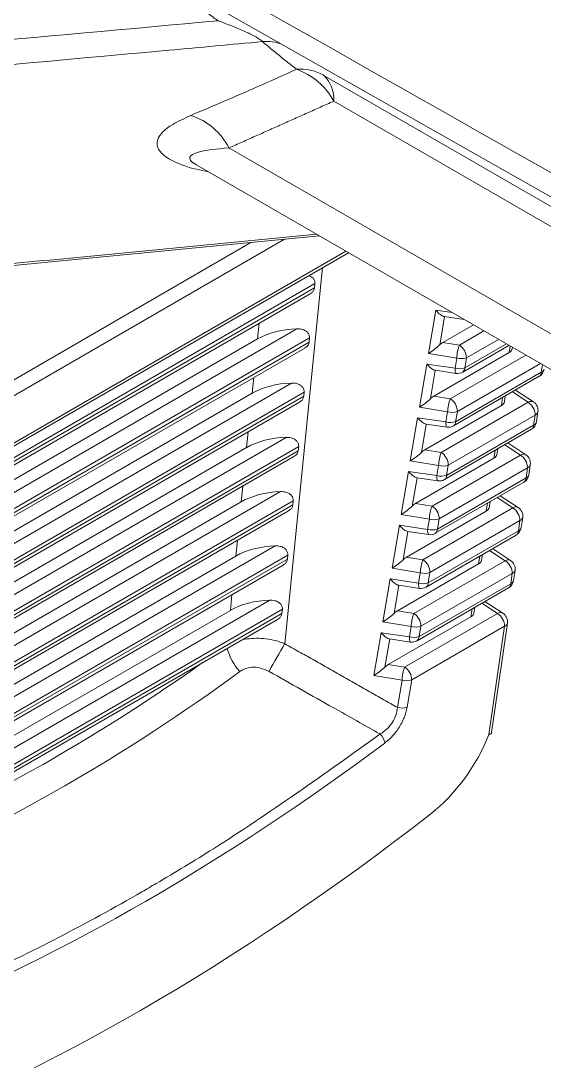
# Model space of a CAD drawing. Extents: x 2 to 136, y 1 to 99.
# Drawn here: x 14.123 to 14.641, y 78.364 to 79.394 of the extents above; entities that cross this region are included whole.
import ezdxf

# ---------------------------------------------------------------- set-up
doc = ezdxf.new("R2010")
doc.units = 0
doc.header["$MEASUREMENT"] = 0
doc.linetypes.add('SLD-Solid', pattern=[0])
doc.layers.add('OBJECT', color=7, linetype='CONTINUOUS')

msp = doc.modelspace()

# ---------------------------------------------------------------- linework, layer by layer
at = {"layer": 'OBJECT', "linetype": 'SLD-Solid', "lineweight": 15}
for p, q in [((14.4224, 79.3402), (17.1935, 77.7405)), ((17.2029, 77.7152), (14.4329, 79.3143)), ((14.3291, 79.268), (17.1991, 77.6112)), ((14.2961, 79.2517), (14.2963, 79.2515)), ((14.2964, 79.2515), (17.2201, 77.5637)), ((14.3842, 79.1776), (14.0232, 78.9691)), ((14.0167, 78.9814), (14.3509, 79.1743)), ((13.9722, 78.89), (14.4474, 79.1643)), ((13.9743, 78.8941), (14.4449, 79.1658)), ((14.4218, 79.1495), (14.3845, 78.7772)), ((13.9526, 78.8633), (14.4139, 79.1295)), ((14.4143, 79.1337), (13.9539, 78.8679)), ((14.4143, 79.1337), (14.4139, 79.1295)), ((13.9497, 78.8582), (14.4096, 79.1237)), ((14.5268, 79.0645), (14.5341, 79.1073)), ((14.5341, 79.1073), (14.5502, 79.105)), ((14.3574, 79.0789), (14.359, 79.0945)), ((14.5426, 79.101), (14.5378, 79.0729)), ((14.5425, 79.1011), (14.5619, 79.0982)), ((13.9543, 78.8337), (14.3964, 79.089)), ((14.5712, 79.0929), (14.5411, 79.0755)), ((14.5574, 79.0729), (14.5816, 79.0869)), ((14.3574, 79.0789), (13.9532, 78.8455)), ((14.4089, 79.0799), (13.9558, 78.8184)), ((13.9562, 78.8147), (14.4085, 79.0758)), ((14.4089, 79.0799), (14.4085, 79.0758)), ((14.5411, 79.0755), (14.5574, 79.0729)), ((14.5627, 79.0502), (14.6039, 79.074)), ((14.5961, 79.0785), (14.5644, 79.0602)), ((13.9565, 78.8115), (14.4042, 79.0699)), ((14.5548, 79.06), (14.5268, 79.0645)), ((14.6067, 79.0654), (14.532, 79.0223)), ((14.5606, 79.0461), (14.6064, 79.0725)), ((14.6067, 79.0654), (14.6076, 79.0719)), ((14.6096, 79.069), (14.6098, 79.0706)), ((14.5178, 79.0114), (14.525, 79.0541)), ((14.525, 79.0541), (14.5531, 79.05)), ((14.5483, 79.0197), (14.6231, 79.0629)), ((14.5531, 79.05), (14.5548, 79.06)), ((14.6376, 79.0546), (14.5553, 79.0071)), ((14.5644, 79.0602), (14.5627, 79.0502)), ((14.6385, 79.046), (14.6396, 79.0534)), ((14.5335, 79.0478), (14.5288, 79.0198)), ((14.5335, 79.0479), (14.5542, 79.0448)), ((14.5536, 78.997), (14.6385, 79.046)), ((13.9535, 78.7826), (14.391, 79.0352)), ((14.352, 79.0251), (14.3536, 79.0407)), ((14.5516, 78.9929), (14.6364, 79.0419)), ((14.352, 79.0251), (13.9573, 78.7973)), ((14.4035, 79.0262), (13.9591, 78.7696)), ((14.4035, 79.0262), (14.4031, 79.0221)), ((14.532, 79.0223), (14.5483, 79.0197)), ((14.602, 79.0167), (14.6028, 79.0225)), ((14.6254, 79.0163), (14.6098, 79.0265)), ((14.6308, 79.0165), (14.6128, 79.0282)), ((13.9604, 78.7665), (14.4031, 79.0221)), ((13.9612, 78.7636), (14.3988, 79.0162)), ((14.5991, 79.0131), (14.523, 78.9692)), ((14.5393, 78.9666), (14.6254, 79.0163)), ((14.5991, 79.0131), (14.6002, 79.021)), ((14.5457, 79.0069), (14.5178, 79.0114)), ((14.544, 78.9968), (14.5457, 79.0069)), ((14.6324, 79.0036), (14.5463, 78.9539)), ((14.5553, 79.0071), (14.5536, 78.997)), ((14.6309, 78.9937), (14.6324, 79.0036)), ((14.6338, 78.9968), (14.6352, 79.0067)), ((14.5087, 78.9582), (14.516, 79.0009)), ((14.516, 79.0009), (14.544, 78.9968)), ((14.5245, 78.9946), (14.5197, 78.9666)), ((14.5244, 78.9947), (14.5451, 78.9916)), ((14.5446, 78.9438), (14.6309, 78.9937)), ((13.9586, 78.735), (14.3856, 78.9815)), ((14.3466, 78.9714), (14.3482, 78.987)), ((14.5425, 78.9397), (14.6289, 78.9895)), ((14.3466, 78.9714), (13.9599, 78.7482)), ((14.3982, 78.9725), (13.9644, 78.7221)), ((14.3982, 78.9725), (14.3977, 78.9683)), ((14.6178, 78.964), (14.6022, 78.9741)), ((14.6232, 78.9642), (14.6053, 78.9759)), ((13.9655, 78.7188), (14.3977, 78.9683)), ((13.9658, 78.7156), (14.3934, 78.9625)), ((14.5915, 78.9608), (14.514, 78.916)), ((14.523, 78.9692), (14.5393, 78.9666)), ((14.5303, 78.9134), (14.6178, 78.964)), ((14.5915, 78.9608), (14.5927, 78.9686)), ((14.5944, 78.9644), (14.5953, 78.9701)), ((14.5367, 78.9537), (14.5087, 78.9582)), ((14.535, 78.9436), (14.5367, 78.9537)), ((14.6248, 78.9513), (14.5372, 78.9008)), ((14.5463, 78.9539), (14.5446, 78.9438)), ((14.6234, 78.9413), (14.6248, 78.9513)), ((14.6262, 78.9444), (14.6276, 78.9544)), ((14.4997, 78.9051), (14.5069, 78.9477)), ((14.5069, 78.9477), (14.535, 78.9436)), ((14.5154, 78.9414), (14.5107, 78.9135)), ((14.5154, 78.9415), (14.5361, 78.9384)), ((14.5355, 78.8906), (14.6234, 78.9413)), ((14.3413, 78.9177), (14.3428, 78.9333)), ((14.5335, 78.8865), (14.6213, 78.9372)), ((13.964, 78.6874), (14.3803, 78.9278)), ((14.6102, 78.9117), (14.5947, 78.9218)), ((14.6156, 78.9119), (14.5977, 78.9236)), ((14.3413, 78.9177), (13.9616, 78.6985)), ((14.3928, 78.9187), (13.9697, 78.6745)), ((13.9702, 78.6709), (14.3924, 78.9146)), ((14.3928, 78.9187), (14.3924, 78.9146)), ((14.514, 78.916), (14.5303, 78.9134)), ((14.5212, 78.8603), (14.6102, 78.9117)), ((14.5839, 78.9085), (14.5851, 78.9163)), ((14.5869, 78.9121), (14.5877, 78.9178)), ((13.9705, 78.6677), (14.388, 78.9087)), ((14.5276, 78.9006), (14.4997, 78.9051)), ((14.5839, 78.9085), (14.5049, 78.8629)), ((14.5259, 78.8904), (14.5276, 78.9006)), ((14.6172, 78.899), (14.5282, 78.8476)), ((14.5372, 78.9008), (14.5355, 78.8906)), ((14.6158, 78.889), (14.6172, 78.899)), ((14.6186, 78.8921), (14.6201, 78.9021)), ((14.4906, 78.8519), (14.4979, 78.8945)), ((14.4979, 78.8945), (14.5259, 78.8904)), ((14.5064, 78.8882), (14.5016, 78.8603)), ((14.5063, 78.8883), (14.527, 78.8852)), ((14.5265, 78.8374), (14.6158, 78.889)), ((14.3359, 78.8639), (14.3374, 78.8795)), ((14.5244, 78.8333), (14.6137, 78.8848)), ((13.9693, 78.6399), (14.3749, 78.874)), ((14.6027, 78.8593), (14.5871, 78.8695)), ((14.6081, 78.8596), (14.5902, 78.8713)), ((14.3359, 78.8639), (13.9663, 78.6506)), ((14.3874, 78.865), (13.9745, 78.6266)), ((13.9748, 78.623), (14.387, 78.8609)), ((14.3874, 78.865), (14.387, 78.8609)), ((14.5049, 78.8629), (14.5212, 78.8603)), ((14.5122, 78.8071), (14.6027, 78.8593)), ((14.5764, 78.8562), (14.5775, 78.8639)), ((14.5793, 78.8598), (14.5801, 78.8654)), ((13.9751, 78.6197), (14.3827, 78.855)), ((14.5186, 78.8474), (14.4906, 78.8519)), ((14.5764, 78.8562), (14.4959, 78.8097)), ((14.5169, 78.8372), (14.5186, 78.8474)), ((14.5282, 78.8476), (14.5265, 78.8374)), ((14.611, 78.8397), (14.6125, 78.8498)), ((14.4816, 78.7988), (14.4888, 78.8413)), ((14.4888, 78.8413), (14.5169, 78.8372)), ((14.6097, 78.8467), (14.5192, 78.7945)), ((14.6082, 78.8366), (14.6097, 78.8467)), ((14.4973, 78.8351), (14.4926, 78.8072)), ((14.4973, 78.8351), (14.518, 78.832)), ((14.5154, 78.7801), (14.6061, 78.8325)), ((14.5174, 78.7842), (14.6082, 78.8366)), ((13.9747, 78.5924), (14.3695, 78.8203)), ((14.3305, 78.8102), (14.332, 78.8258)), ((14.5951, 78.807), (14.5796, 78.8172)), ((14.6005, 78.8073), (14.5827, 78.8189)), ((14.3305, 78.8102), (13.971, 78.6026)), ((14.382, 78.8113), (13.9791, 78.5787)), ((13.9795, 78.575), (14.3816, 78.8072)), ((14.382, 78.8113), (14.3816, 78.8072)), ((14.4959, 78.8097), (14.5122, 78.8071)), ((14.5031, 78.754), (14.5951, 78.807)), ((14.5688, 78.8039), (14.5699, 78.8116)), ((14.5717, 78.8075), (14.5725, 78.8131)), ((13.9796, 78.5717), (14.3773, 78.8013)), ((14.5096, 78.7943), (14.4816, 78.7988)), ((14.5688, 78.8039), (14.4868, 78.7566)), ((14.5893, 78.6894), (14.6049, 78.7975)), ((14.4726, 78.7456), (14.4798, 78.7881)), ((14.4798, 78.7881), (14.5078, 78.7841)), ((14.5078, 78.7841), (14.5096, 78.7943)), ((14.6021, 78.7944), (14.5101, 78.7413)), ((14.5192, 78.7945), (14.5174, 78.7842)), ((14.5866, 78.6872), (14.6021, 78.7944)), ((14.4883, 78.7819), (14.4836, 78.754)), ((14.4882, 78.7819), (14.5089, 78.7788)), ((14.4868, 78.7566), (14.5031, 78.754)), ((14.5005, 78.7411), (14.4726, 78.7456)), ((14.4959, 78.714), (14.5005, 78.7411)), ((14.5101, 78.7413), (14.5055, 78.7142))]:
    msp.add_line(p, q, dxfattribs=at)
at = {"layer": 'OBJECT', "linetype": 'SLD-Solid', "lineweight": 15, "flags": 128}
for points in [[(12.9173, 80.2001), (13.585, 79.8218), (16.226, 78.3255)], [(13.5573, 79.0977), (13.8326, 79.1241), (14.4187, 79.1809)], [(14.5531, 79.05), (14.5531, 79.0483), (14.5532, 79.0469), (14.5534, 79.0458), (14.5538, 79.0451), (14.5542, 79.0448), (14.5542, 79.0448)], [(14.544, 78.9968), (14.544, 78.9951), (14.5442, 78.9937), (14.5444, 78.9926), (14.5447, 78.9919), (14.5451, 78.9916), (14.5451, 78.9916)], [(14.535, 78.9436), (14.535, 78.9419), (14.5351, 78.9405), (14.5353, 78.9394), (14.5357, 78.9387), (14.5361, 78.9384), (14.5361, 78.9384)], [(14.5259, 78.8904), (14.5259, 78.8887), (14.5261, 78.8873), (14.5263, 78.8862), (14.5266, 78.8855), (14.527, 78.8852), (14.527, 78.8852)], [(14.5169, 78.8372), (14.5169, 78.8355), (14.517, 78.8341), (14.5172, 78.833), (14.5176, 78.8323), (14.518, 78.832), (14.518, 78.832)], [(14.5078, 78.7841), (14.5078, 78.7823), (14.508, 78.7809), (14.5082, 78.7798), (14.5085, 78.7791), (14.5089, 78.7788), (14.5089, 78.7788)]]:
    msp.add_lwpolyline(points, dxfattribs=at)
at = {"layer": 'OBJECT', "linetype": 'SLD-Solid', "lineweight": 15}
for centre, radius, start, end in [((14.3661, 79.3254), 0.048, 71.1294, 94.4176), ((14.9648, 80.0794), 0.9282, 229.5308, 232.2076), ((14.4, 79.3005), 0.0456, 60.6472, 95.0914), ((14.3743, 79.2832), 0.0663, 27.9345, 70.8768), ((14.4005, 79.3163), 0.0325, 356.5262, 47.5283), ((14.2712, 79.2383), 0.0651, 27.0753, 71.9405), ((14.594, 79.0588), 0.0392, 158.9144, 178.1156), ((14.5491, 79.06), 0.0152, 0.7144, 57.2529), ((14.5593, 79.0754), 0.016, 253.6116, 288.5533), ((14.5576, 79.0654), 0.016, 253.6124, 288.5534), ((14.5556, 79.0547), 0.01, 261.7038, 299.9973), ((14.5579, 79.05), 0.0048, 304.7417, 2.4677), ((14.6314, 79.0505), 0.01, 299.9973, 351.7621), ((14.6337, 79.0458), 0.0048, 304.731, 2.4702), ((14.6372, 79.0501), 0.00428, 288.0401, 346.5776), ((14.5849, 79.0056), 0.0392, 158.9158, 178.114), ((14.5401, 79.0069), 0.0153, 0.7156, 57.2499), ((14.6283, 79.0118), 0.00534, 62.1114, 122.9848), ((14.6171, 79.0034), 0.0153, 0.7156, 57.2499), ((14.6253, 79.0081), 0.01, 351.7621, 56.8281), ((14.5502, 79.0222), 0.016, 253.606, 288.5534), ((14.631, 79.0077), 0.00428, 288.0402, 346.5775), ((14.5485, 79.0122), 0.016, 253.6064, 288.553), ((14.5466, 79.0015), 0.01, 261.7038, 299.9973), ((14.5488, 78.9968), 0.0048, 304.731, 2.4702), ((14.6239, 78.9982), 0.01, 299.9973, 351.7621), ((14.6261, 78.9935), 0.0048, 304.7346, 2.4695), ((14.6296, 78.9977), 0.00428, 288.0438, 346.5828), ((14.5759, 78.9525), 0.0392, 158.9158, 178.114), ((14.531, 78.9537), 0.0153, 0.7156, 57.2499), ((14.6207, 78.9595), 0.00534, 62.106, 123.0003), ((14.6095, 78.9511), 0.0153, 0.7152, 57.2521), ((14.6177, 78.9558), 0.01, 351.7621, 56.8281), ((14.5412, 78.9691), 0.016, 253.6059, 288.5535), ((14.6235, 78.9554), 0.00428, 288.0308, 346.5869), ((14.5395, 78.959), 0.016, 253.6067, 288.5535), ((14.5398, 78.9436), 0.0048, 304.7346, 2.4695), ((14.6163, 78.9458), 0.01, 299.9973, 351.7621), ((14.6186, 78.9411), 0.0048, 304.7323, 2.4719), ((14.622, 78.9454), 0.00428, 288.047, 346.5764), ((14.5375, 78.9483), 0.01, 261.7038, 299.9973), ((14.5668, 78.8993), 0.0392, 158.9142, 178.1155), ((14.522, 78.9006), 0.0153, 0.7152, 57.2521), ((14.6131, 78.9072), 0.00534, 62.1045, 122.9914), ((14.602, 78.8988), 0.0153, 0.7156, 57.2499), ((14.6102, 78.9035), 0.01, 351.7621, 56.8281), ((14.5322, 78.9159), 0.016, 253.6116, 288.5535), ((14.6159, 78.9031), 0.00428, 288.0469, 346.5797), ((14.5304, 78.9058), 0.016, 253.6117, 288.5484), ((14.5307, 78.8904), 0.0048, 304.7323, 2.4719), ((14.6087, 78.8935), 0.01, 299.9973, 351.7621), ((14.611, 78.8888), 0.0048, 304.7462, 2.4633), ((14.6144, 78.893), 0.00428, 288.0359, 346.5818), ((14.5285, 78.8951), 0.01, 261.7038, 299.9973), ((14.5578, 78.8462), 0.0392, 158.9158, 178.114), ((14.513, 78.8474), 0.0153, 0.7156, 57.2499), ((14.6056, 78.8549), 0.00534, 62.1108, 122.9851), ((14.5944, 78.8465), 0.0153, 0.7156, 57.2499), ((14.6026, 78.8512), 0.01, 351.7621, 56.8281), ((14.5231, 78.8628), 0.016, 253.6062, 288.5532), ((14.6083, 78.8508), 0.00428, 288.0404, 346.5773), ((14.5214, 78.8526), 0.016, 253.612, 288.5531), ((14.5217, 78.8372), 0.0048, 304.7462, 2.4633), ((14.6011, 78.8411), 0.01, 299.9973, 351.7621), ((14.6069, 78.8407), 0.00428, 288.0372, 346.5805), ((14.5194, 78.8419), 0.01, 261.7038, 299.9973), ((14.6034, 78.8364), 0.0048, 304.7318, 2.4724), ((14.5488, 78.793), 0.0392, 158.9164, 178.1133), ((14.5039, 78.7943), 0.0153, 0.7156, 57.2499), ((14.598, 78.8026), 0.00534, 62.0877, 123.0082), ((14.5868, 78.7942), 0.0153, 0.7133, 57.2522), ((14.595, 78.7989), 0.01, 351.7621, 56.8281), ((14.6008, 78.7985), 0.00428, 288.0471, 346.5795), ((14.5141, 78.8096), 0.016, 253.6021, 288.5573), ((16.0668, 77.7975), 1.9468, 149.7841, 150.7164), ((14.5123, 78.7994), 0.016, 253.6026, 288.5576), ((14.5104, 78.7887), 0.01, 261.7038, 299.9973), ((14.5126, 78.784), 0.0048, 304.7318, 2.4724), ((14.3783, 78.7853), 0.0524, 194.0463, 222.8228), ((13.212, 80.2958), 1.8851, 294.6317, 305.363), ((13.2124, 80.2896), 1.9087, 293.7837, 306.2109), ((14.5397, 78.7399), 0.0392, 158.9142, 178.1155), ((14.4949, 78.7411), 0.0153, 0.7133, 57.2522), ((14.505, 78.7565), 0.016, 253.6112, 288.5482), ((14.5004, 78.7294), 0.016, 253.6064, 288.5538), ((14.4667, 78.676), 0.017, 9.7656, 43.914)]:
    msp.add_arc(centre, radius, start, end, dxfattribs=at)
for centre, major_axis, ratio, start_param, end_param in [((14.5366, 79.112), (-0.0077, 0.0106), 0.37214, 1.74648, 2.800892), ((14.3998, 79.0539), (0.0602, -0.0001), 0.582929, 1.627585, 2.352515), ((14.5405, 79.0674), (0.00685, 0.00862), 0.521027, 0.922949, 1.32921), ((14.5293, 79.0692), (0.0114, 0.0082), 0.177132, 4.362399, 5.416811), ((14.5996, 79.0695), (0.0101, 0), 0.579269, 5.498575, 6.20079), ((14.5276, 79.0588), (-0.0077, 0.0106), 0.37214, 1.74648, 2.800892), ((14.3944, 79.0002), (0.0602, -0.0001), 0.582929, 1.627585, 2.352515), ((14.5315, 79.0143), (0.00685, 0.00862), 0.521027, 0.922949, 1.32921), ((14.5203, 79.016), (0.0114, 0.0082), 0.177132, 4.362399, 5.416811), ((14.592, 79.0172), (0.0101, 0), 0.579269, 5.498575, 6.20079), ((14.5185, 79.0056), (-0.0077, 0.0106), 0.37214, 1.74648, 2.800892), ((14.389, 78.9465), (0.0602, -0.0001), 0.582929, 1.627585, 2.352515), ((14.5113, 78.9629), (0.0114, 0.0082), 0.177132, 4.362399, 5.416811), ((14.5224, 78.9611), (0.00685, 0.00862), 0.521027, 0.922949, 1.32921), ((14.5844, 78.9649), (0.0101, 0), 0.579269, 5.498575, 6.20079), ((14.5095, 78.9524), (-0.0077, 0.0106), 0.37214, 1.74648, 2.800892), ((14.3836, 78.8927), (0.0602, -0.0001), 0.582929, 1.627585, 2.352515), ((14.5022, 78.9097), (0.0114, 0.0082), 0.177132, 4.362399, 5.416811), ((14.5134, 78.908), (0.00685, 0.00862), 0.521027, 0.922949, 1.32921), ((14.5768, 78.9126), (0.0101, 0), 0.579269, 5.498575, 6.20079), ((14.5004, 78.8992), (-0.0077, 0.0106), 0.37214, 1.74648, 2.800892), ((14.3783, 78.839), (0.0602, -0.0001), 0.582929, 1.627585, 2.352515), ((14.4932, 78.8566), (0.0114, 0.0082), 0.177132, 4.362399, 5.416811), ((14.5044, 78.8548), (0.00685, 0.00862), 0.521027, 0.922949, 1.32921), ((14.5693, 78.8603), (0.0101, 0), 0.579269, 5.498575, 6.20079), ((14.4914, 78.846), (-0.0077, 0.0106), 0.37214, 1.74648, 2.800892), ((14.3729, 78.7853), (0.0602, -0.0001), 0.582929, 1.627585, 2.352515), ((14.4841, 78.8034), (0.0114, 0.0082), 0.177132, 4.362399, 5.416811), ((14.4953, 78.8017), (0.00685, 0.00862), 0.521027, 0.922949, 1.32921), ((14.5617, 78.808), (0.0101, 0), 0.579269, 5.498575, 6.20079), ((14.4823, 78.7928), (-0.0077, 0.0106), 0.37214, 1.74648, 2.800892), ((14.4863, 78.7485), (0.00685, 0.00862), 0.521027, 0.922949, 1.32921), ((14.4751, 78.7503), (0.0114, 0.0082), 0.177132, 4.362399, 5.416811), ((14.519, 78.6866), (0.0591, 0.0928), 0.546175, 4.132403, 5.053937), ((14.3274, 80.2474), (1.1655, 1.8319), 0.546187, 3.795705, 4.104734), ((14.325, 80.1948), (1.2039, 1.8907), 0.546175, 3.768895, 4.132403)]:
    msp.add_ellipse(centre, major_axis=major_axis, ratio=ratio, start_param=start_param, end_param=end_param, dxfattribs=at)
for points, knots in [([(16.2009, 79.3712), (16.1421, 79.4061), (15.8482, 79.5807), (14.7333, 80.2431), (13.6773, 80.8706), (12.8565, 81.3584)], [0, 0, 0, 0, 0.052722, 0.263609, 1, 1, 1, 1]), ([(12.8565, 80.2579), (12.9113, 80.2268), (13.2013, 80.0626), (14.316, 79.4314), (15.376, 78.8314), (16.2009, 78.3644)], [0, 0, 0, 0, 0.049218, 0.260105, 1, 1, 1, 1]), ([(13.2326, 79.2951), (13.4181, 79.3121), (13.7798, 79.3451), (14.142, 79.3779), (14.3184, 79.3939)], [0, 0, 0, 0, 0.513008, 1, 1, 1, 1]), ([(14.3624, 79.3733), (14.3613, 79.3742), (14.3591, 79.376), (14.3524, 79.3798), (14.3388, 79.3862), (14.3268, 79.3907), (14.3184, 79.3939)], [0, 0, 0, 0, 0.128046, 0.255389, 0.479323, 1, 1, 1, 1]), ([(14.3624, 79.3733), (14.3314, 79.3704), (14.1572, 79.3545), (13.7857, 79.3208), (13.4457, 79.2896), (13.2487, 79.2716)], [0, 0, 0, 0, 0.083466, 0.469044, 1, 1, 1, 1]), ([(14.2913, 79.3002), (14.3133, 79.3095), (14.3484, 79.3243), (14.383, 79.34), (14.396, 79.3459)], [0, 0, 0, 0, 0.624895, 1, 1, 1, 1]), ([(14.3087, 79.2444), (14.3047, 79.2452), (14.2899, 79.2481), (14.2713, 79.2553), (14.2578, 79.2658), (14.2569, 79.2784), (14.2696, 79.2903), (14.285, 79.2973), (14.2913, 79.3002)], [0, 0, 0, 0, 0.06247, 0.233218, 0.384214, 0.558176, 0.817635, 1, 1, 1, 1]), ([(14.3291, 79.268), (14.3173, 79.267), (14.3016, 79.2656), (14.2908, 79.2609), (14.2897, 79.2571), (14.2923, 79.2537), (14.2958, 79.252), (14.2965, 79.2516)], [0, 0, 0, 0, 0.505846, 0.678385, 0.852193, 0.970905, 1, 1, 1, 1]), ([(14.4081, 79.1416), (14.4089, 79.1414), (14.4106, 79.1407), (14.4128, 79.1388), (14.4143, 79.1363), (14.4143, 79.1345), (14.4143, 79.1337)], [0, 0, 0, 0, 0.205702, 0.47896, 0.753712, 1, 1, 1, 1]), ([(14.4139, 79.1295), (14.4137, 79.1287), (14.4133, 79.127), (14.4116, 79.125), (14.4102, 79.1241), (14.4095, 79.1237)], [0, 0, 0, 0, 0.359205, 0.716865, 1, 1, 1, 1]), ([(14.3964, 79.089), (14.3981, 79.0889), (14.4011, 79.0888), (14.4048, 79.0872), (14.4074, 79.0851), (14.4089, 79.0825), (14.4089, 79.0808), (14.4089, 79.0799)], [0, 0, 0, 0, 0.278296, 0.490796, 0.665975, 0.842111, 1, 1, 1, 1]), ([(14.4085, 79.0758), (14.4083, 79.075), (14.4079, 79.0732), (14.4063, 79.0713), (14.4048, 79.0704), (14.4041, 79.07)], [0, 0, 0, 0, 0.359205, 0.716865, 1, 1, 1, 1]), ([(14.391, 79.0352), (14.3927, 79.0352), (14.3957, 79.0351), (14.3995, 79.0335), (14.402, 79.0314), (14.4035, 79.0288), (14.4035, 79.027), (14.4035, 79.0262)], [0, 0, 0, 0, 0.278302, 0.490791, 0.665972, 0.842109, 1, 1, 1, 1]), ([(14.4031, 79.0221), (14.4029, 79.0212), (14.4025, 79.0195), (14.4009, 79.0175), (14.3994, 79.0167), (14.3988, 79.0163)], [0, 0, 0, 0, 0.359161, 0.716844, 1, 1, 1, 1]), ([(14.3856, 78.9815), (14.3873, 78.9814), (14.3903, 78.9813), (14.3941, 78.9798), (14.3966, 78.9776), (14.3981, 78.9751), (14.3981, 78.9733), (14.3982, 78.9725)], [0, 0, 0, 0, 0.278302, 0.490791, 0.665972, 0.842109, 1, 1, 1, 1]), ([(14.3977, 78.9683), (14.3975, 78.9675), (14.3971, 78.9658), (14.3955, 78.9638), (14.394, 78.9629), (14.3934, 78.9625)], [0, 0, 0, 0, 0.359161, 0.716844, 1, 1, 1, 1]), ([(14.3803, 78.9278), (14.3819, 78.9277), (14.3849, 78.9276), (14.3887, 78.926), (14.3912, 78.9239), (14.3927, 78.9213), (14.3928, 78.9196), (14.3928, 78.9187)], [0, 0, 0, 0, 0.278302, 0.490791, 0.665972, 0.842109, 1, 1, 1, 1]), ([(14.3924, 78.9146), (14.3922, 78.9138), (14.3918, 78.912), (14.3901, 78.9101), (14.3886, 78.9092), (14.388, 78.9088)], [0, 0, 0, 0, 0.359161, 0.716844, 1, 1, 1, 1]), ([(14.3749, 78.874), (14.3766, 78.874), (14.3795, 78.8739), (14.3833, 78.8723), (14.3859, 78.8702), (14.3873, 78.8676), (14.3874, 78.8658), (14.3874, 78.865)], [0, 0, 0, 0, 0.278303, 0.490791, 0.665972, 0.842109, 1, 1, 1, 1]), ([(14.387, 78.8609), (14.3868, 78.86), (14.3864, 78.8583), (14.3847, 78.8563), (14.3833, 78.8555), (14.3826, 78.8551)], [0, 0, 0, 0, 0.359161, 0.716844, 1, 1, 1, 1]), ([(14.3695, 78.8203), (14.3712, 78.8202), (14.3742, 78.8201), (14.3779, 78.8186), (14.3805, 78.8164), (14.382, 78.8139), (14.382, 78.8121), (14.382, 78.8113)], [0, 0, 0, 0, 0.278303, 0.490792, 0.665974, 0.842141, 1, 1, 1, 1]), ([(14.3816, 78.8072), (14.3814, 78.8063), (14.381, 78.8046), (14.3793, 78.8026), (14.3779, 78.8017), (14.3772, 78.8013)], [0, 0, 0, 0, 0.359162, 0.716844, 1, 1, 1, 1]), ([(14.3427, 78.7813), (14.3488, 78.7821), (14.3608, 78.7835), (14.3754, 78.7805), (14.3829, 78.7778), (14.3845, 78.7772)], [0, 0, 0, 0, 0.44304, 0.885225, 1, 1, 1, 1]), ([(14.3688, 78.7497), (14.366, 78.751), (14.3603, 78.7537), (14.3513, 78.7543), (14.3444, 78.7525), (14.3411, 78.7504), (14.3399, 78.7496)], [0, 0, 0, 0, 0.288938, 0.578769, 0.851944, 1, 1, 1, 1]), ([(14.4789, 78.6878), (14.4634, 78.6965), (14.4266, 78.717), (14.39, 78.7378), (14.3688, 78.7497)], [0, 0, 0, 0, 0.422662, 1, 1, 1, 1]), ([(14.4789, 78.6878), (14.4815, 78.6895), (14.4861, 78.6926), (14.4914, 78.6995), (14.4949, 78.7067), (14.4956, 78.7116), (14.4959, 78.714)], [0, 0, 0, 0, 0.295332, 0.524714, 0.754462, 1, 1, 1, 1]), ([(14.5055, 78.7142), (14.5047, 78.7108), (14.5031, 78.704), (14.4975, 78.6936), (14.4907, 78.6849), (14.4858, 78.6808), (14.4834, 78.6789)], [0, 0, 0, 0, 0.261885, 0.524406, 0.776422, 1, 1, 1, 1]), ([(14.0087, 78.4163), (14.0134, 78.4182), (14.0365, 78.4277), (14.114, 78.4616), (14.1925, 78.5022), (14.2712, 78.548), (14.3499, 78.5956), (14.4239, 78.6484), (14.4789, 78.6878)], [0, 0, 0, 0, 0.029967, 0.149857, 0.5, 0.529967, 0.649857, 1, 1, 1, 1]), ([(14.5891, 78.6894), (14.5891, 78.6891), (14.5891, 78.6884), (14.588, 78.6877), (14.587, 78.6873), (14.5866, 78.6872), (14.5866, 78.6872)], [0, 0, 0, 0, 0.270177, 0.749384, 0.969665, 1, 1, 1, 1])]:
    msp.add_open_spline(points, degree=3, knots=knots, dxfattribs=at)
for points in [[(14.3184, 79.3939), (14.2369, 79.4524)], [(14.4329, 79.3143), (14.3291, 79.268)], [(13.549, 79.099), (14.4159, 79.1825)], [(14.3845, 78.7772), (14.4959, 78.714)]]:
    msp.add_open_spline(points, degree=1, dxfattribs=at)

doc.saveas('drawing.dxf')
